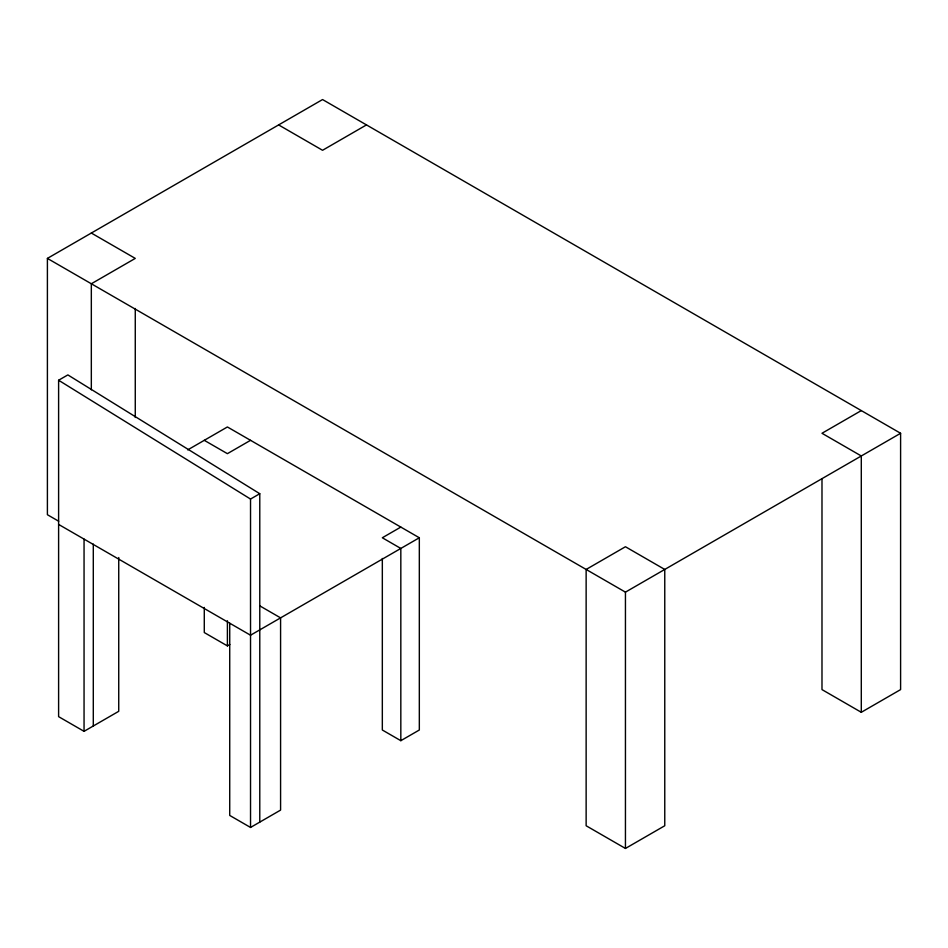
<?xml version="1.0" encoding="UTF-8"?>
<svg xmlns="http://www.w3.org/2000/svg" width="948" height="948" viewBox="0 0 948 948"><rect width="100%" height="100%" fill="white"/><g stroke="black" fill="none" stroke-linecap="round" stroke-linejoin="round"><path stroke-width="1.42" d="M58.693 521.234L47.4 514.717L47.4 258.401L322.557 99.552L900.6 433.283L900.6 689.599L861.294 712.292L821.987 689.599L821.987 478.941M366.485 124.911L322.557 150.282L278.617 124.911M118.737 557.531L118.737 711.308L84.052 731.335L58.61 716.652L58.61 380.243L67.865 374.91L259.776 493.718L259.776 822.117M187.704 449.897L227.402 426.967L419.324 537.765L419.324 730.007L400.826 740.684L382.328 730.007L382.328 558.467M250.533 440.322L227.402 453.665L204.282 440.322M229.724 623.203L229.724 815.434L250.533 827.45L250.533 499.051L259.776 493.718M400.826 527.088L382.328 537.765L400.826 548.454L400.826 740.684M204.282 607.419L204.282 632.553L227.402 645.896L229.843 644.498M419.324 537.765L250.533 635.219L58.61 524.422M861.294 410.591L821.987 433.283L861.294 455.976L861.294 712.292M47.4 258.401L625.443 592.144L900.6 433.283M250.533 827.45L280.584 810.102L280.584 617.871L259.776 605.855M625.443 848.448L664.761 825.755L664.761 569.452L625.443 546.747L586.137 569.452L586.137 825.755L625.443 848.448L625.443 592.144M91.328 233.042L135.268 258.401L91.328 283.772L91.328 389.829M58.61 380.243L250.533 499.051M227.402 620.762L227.402 645.896M135.268 308.491L135.268 417.499M93.295 544.116L93.295 726.002M84.052 539.104L84.052 731.335"/></g></svg>
